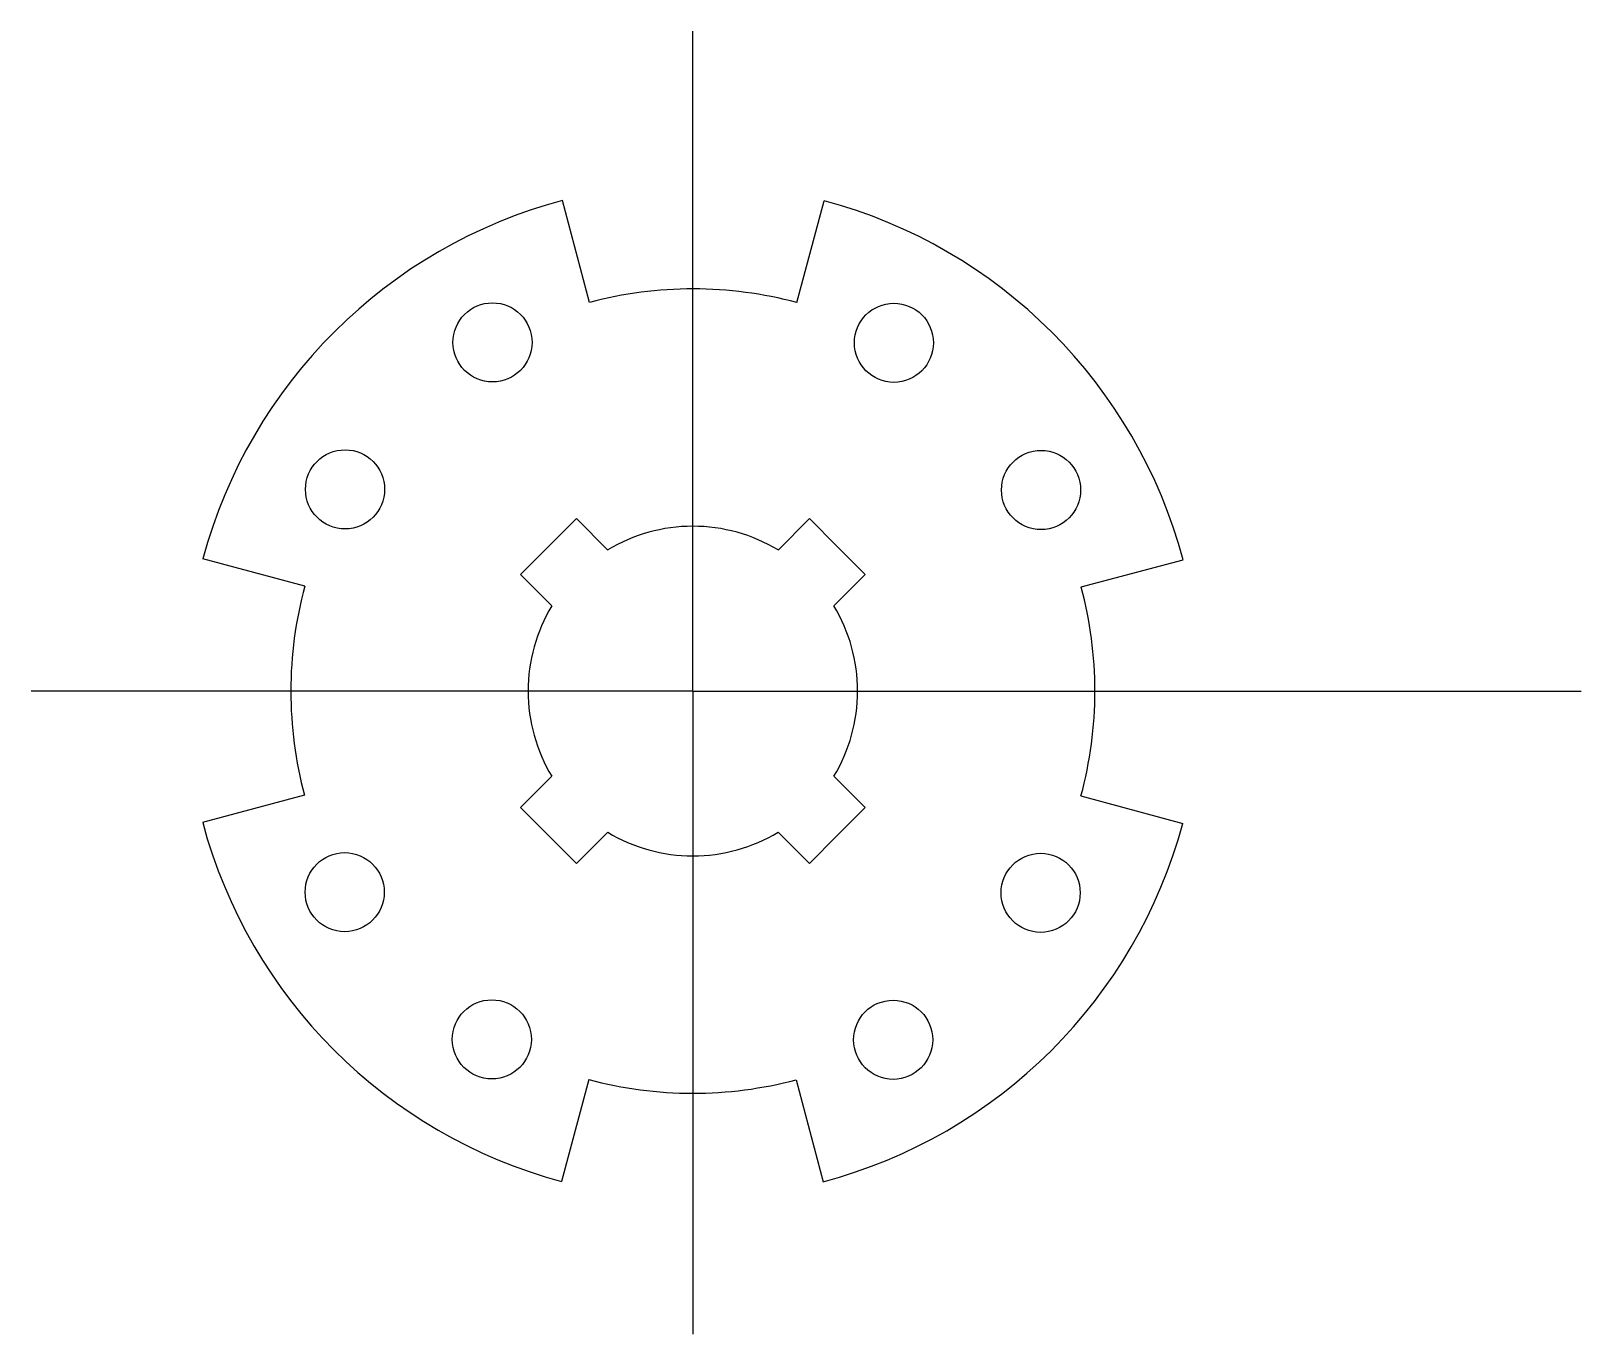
# Model space of a CAD drawing. Header units: inches. Extents: x -3885 to -3650, y -983 to -785.
import ezdxf

# ---------------------------------------------------------------- set-up
doc = ezdxf.new("R2010")
doc.units = ezdxf.units.IN
doc.header["$MEASUREMENT"] = 0
doc.layers.add('arc', color=3, linetype='Continuous')

msp = doc.modelspace()

# ---------------------------------------------------------------- linework, layer by layer
for p, q in [((-3806.6, -863.39), (-3802.36, -859.15)), ((-3802.36, -859.15), (-3797.6, -863.91)), ((-3767, -859.15), (-3771.76, -863.91)), ((-3762.76, -863.39), (-3767, -859.15)), ((-3762.76, -863.39), (-3767, -859.15)), ((-3810.85, -867.63), (-3806.6, -863.39)), ((-3762.76, -863.39), (-3758.52, -867.63)), ((-3810.85, -867.63), (-3806.09, -872.39)), ((-3758.52, -867.63), (-3763.28, -872.39)), ((-3810.85, -902.99), (-3806.09, -898.23)), ((-3758.52, -902.99), (-3763.28, -898.23)), ((-3806.6, -907.23), (-3810.85, -902.99)), ((-3758.52, -902.99), (-3762.76, -907.23)), ((-3806.6, -907.23), (-3802.36, -911.47)), ((-3802.36, -911.47), (-3797.6, -906.71)), ((-3767, -911.47), (-3771.76, -906.71)), ((-3762.76, -907.23), (-3767, -911.47))]:
    msp.add_line(p, q)
for centre in [(-3815.08, -832.42), (-3754.18, -832.48), (-3754.18, -832.48), (-3837.45, -854.71), (-3731.85, -854.81), (-3731.85, -854.81), (-3837.51, -915.81), (-3731.91, -915.91), (-3815.18, -938.14), (-3754.29, -938.2)]:
    msp.add_circle(centre, 6)
at = {"layer": 'arc'}
for p, q in [((-3784.68, -885.31), (-3784.68, -785.19)), ((-3800.35, -826.36), (-3804.47, -810.9)), ((-3768.89, -826.39), (-3764.75, -810.93)), ((-3768.89, -826.39), (-3764.75, -810.93)), ((-3843.57, -869.41), (-3859.02, -865.24)), ((-3725.76, -869.52), (-3710.31, -865.38)), ((-3725.76, -869.52), (-3710.31, -865.38)), ((-3784.68, -885.31), (-3885.1, -885.31)), ((-3784.68, -885.31), (-3649.92, -885.31)), ((-3784.68, -885.31), (-3784.68, -982.83)), ((-3843.6, -901.1), (-3859.06, -905.24)), ((-3725.79, -901.21), (-3710.35, -905.39)), ((-3800.47, -944.23), (-3804.61, -959.69)), ((-3769.01, -944.26), (-3764.9, -959.73))]:
    msp.add_line(p, q, dxfattribs=at)
for radius, start, end in [(77, 104.8875, 164.8875), (77, 15, 75), (77, 15, 75), (61, 75, 104.8875), (25, 90, 121.1135), (25, 58.8865, 90), (61, 164.8875, 180), (61, 0, 15), (25, 148.8865, 180), (25, 0, 31.1135), (61, 180, 195), (25, 180, 211.1135), (25, 328.8865, 0), (61, 344.8875, 0), (77, 195, 255), (77, 284.8875, 344.8875), (25, 238.8865, 270), (25, 270, 301.1135), (61, 255, 284.8875)]:
    msp.add_arc((-3784.68, -885.31), radius, start, end, dxfattribs=at)

doc.saveas('drawing.dxf')
